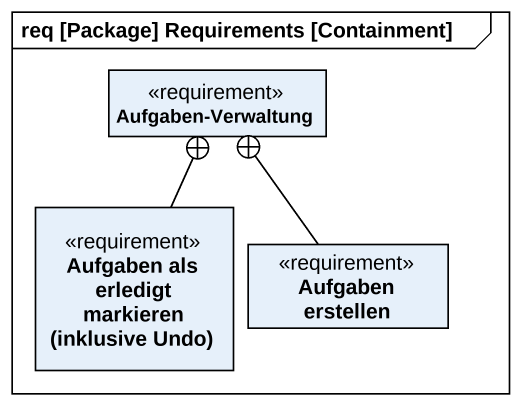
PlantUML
@startuml
mainframe req [Package] Requirements [Containment]
hide circle
hide empty members
class "Aufgaben-Verwaltung" as Aufgaben_Verwaltung <<requirement>>
class "Aufgaben als erledigt markieren (inklusive Undo)" as Aufgaben_als_erledigt <<requirement>>
class "Aufgaben erstellen" as Aufgaben_erstellen <<requirement>>
Aufgaben_als_erledigt -up-+ Aufgaben_Verwaltung
Aufgaben_erstellen -up-+ Aufgaben_Verwaltung
@enduml
